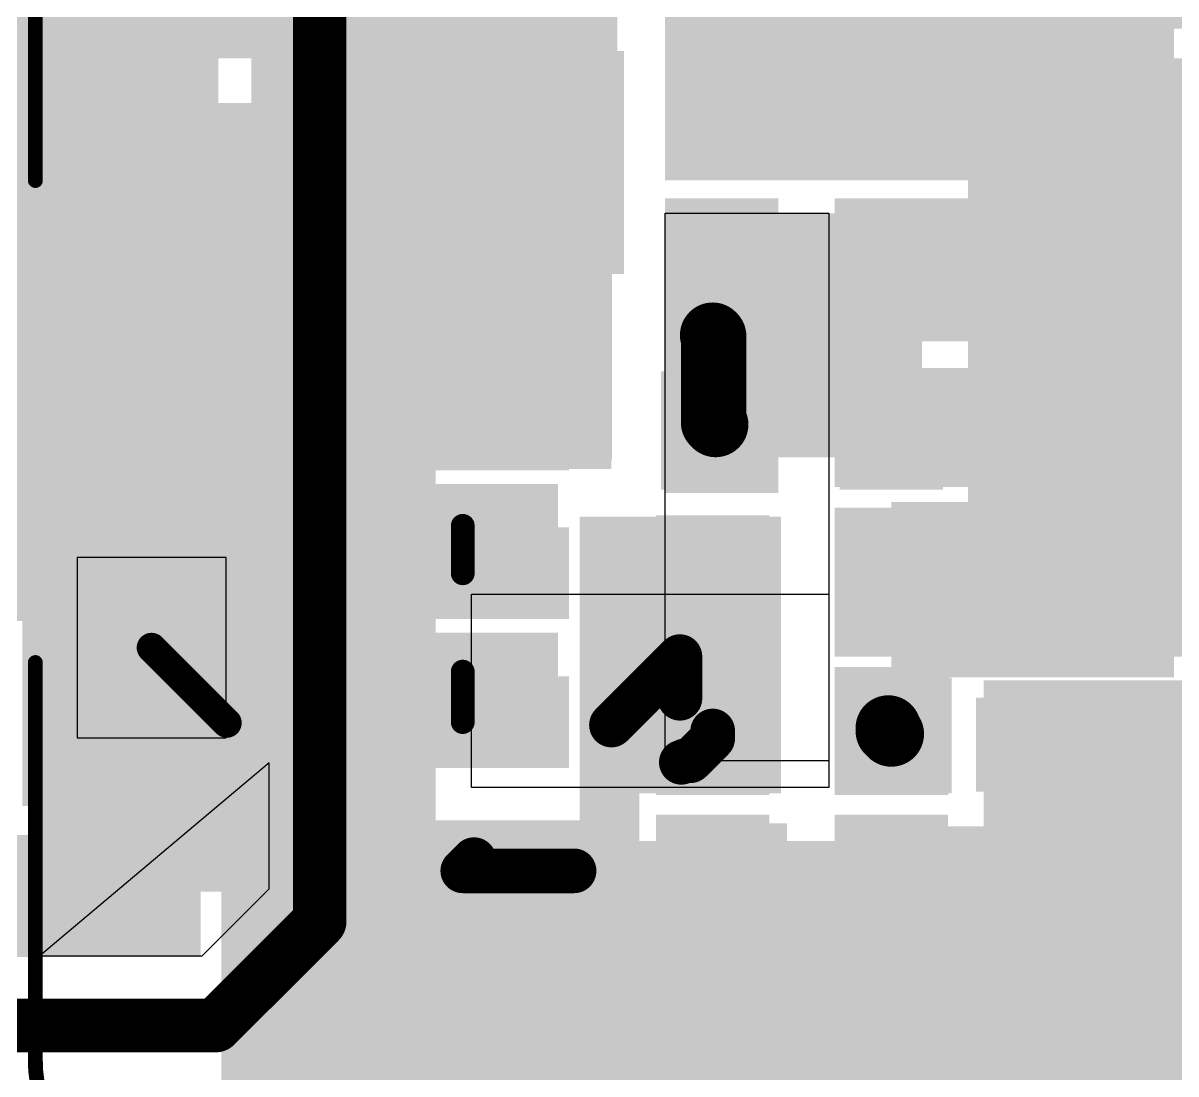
# Model space of a CAD drawing. Header units: millimetres. Extents: x -35.7 to 35.7, y -3.2 to 68.2.
# Drawn here: x 5.67 to 15.51, y 49.96 to 58.93 of the extents above; entities that cross this region are included whole.
import ezdxf

# ---------------------------------------------------------------- set-up
doc = ezdxf.new("R2010")
doc.units = ezdxf.units.MM
for name, color, linetype in [('BottomLayer', 5, 'Continuous'), ('BottomPaste', 16, 'Continuous'), ('BottomSolder', 6, 'Continuous'), ('Mechanical2', 216, 'Continuous'), ('TopLayer', 1, 'Continuous'), ('TopOverlay', 2, 'Continuous'), ('TopPaste', 8, 'Continuous'), ('TopSolder', 216, 'Continuous'), ('ViaHoleLayer', 16, 'Continuous')]:
    doc.layers.add(name, color=color, linetype=linetype)

# ---------------------------------------------------------------- blocks, each defined once
blk = doc.blocks.new('SMA_B_36')
at = {"layer": 'BottomLayer'}
for points in [[(-3.25, 0.85), (-0.75, 0.85), (-0.75, -0.85), (-3.25, -0.85)], [(0.75, 0.85), (3.25, 0.85), (3.25, -0.85), (0.75, -0.85)]]:
    blk.add_hatch(color=5, dxfattribs=at).paths.add_polyline_path(points)
at = {"layer": 'BottomPaste'}
for points in [[(-3.25, 0.85), (-0.75, 0.85), (-0.75, -0.85), (-3.25, -0.85)], [(0.75, 0.85), (3.25, 0.85), (3.25, -0.85), (0.75, -0.85)]]:
    blk.add_hatch(color=16, dxfattribs=at).paths.add_polyline_path(points)
at = {"layer": 'BottomSolder'}
for points in [[(-3.3516, 0.9516), (-0.6484, 0.9516), (-0.6484, -0.9516), (-3.3516, -0.9516)], [(0.6484, 0.9516), (3.3516, 0.9516), (3.3516, -0.9516), (0.6484, -0.9516)]]:
    blk.add_hatch(color=6, dxfattribs=at).paths.add_polyline_path(points)
blk = doc.blocks.new('8_HTSOP_J_B_39')
at = {"layer": 'BottomLayer'}
for points in [[(-3.46, 2.195), (-1.85, 2.195), (-1.85, 1.615), (-3.46, 1.615)], [(1.85, 2.195), (3.46, 2.195), (3.46, 1.615), (1.85, 1.615)], [(1, 1.25), (1, -1.25), (-1, -1.25), (-1, 1.25)], [(-3.46, 0.925), (-1.85, 0.925), (-1.85, 0.345), (-3.46, 0.345)], [(1.85, 0.925), (3.46, 0.925), (3.46, 0.345), (1.85, 0.345)], [(-3.46, -0.345), (-1.85, -0.345), (-1.85, -0.925), (-3.46, -0.925)], [(1.85, -0.345), (3.46, -0.345), (3.46, -0.925), (1.85, -0.925)], [(-3.46, -1.615), (-1.85, -1.615), (-1.85, -2.195), (-3.46, -2.195)], [(1.85, -1.615), (3.46, -1.615), (3.46, -2.195), (1.85, -2.195)]]:
    blk.add_hatch(color=5, dxfattribs=at).paths.add_polyline_path(points)
at = {"layer": 'BottomPaste'}
for points in [[(-3.46, 2.195), (-1.85, 2.195), (-1.85, 1.615), (-3.46, 1.615)], [(1.85, 2.195), (3.46, 2.195), (3.46, 1.615), (1.85, 1.615)], [(-3.46, 0.925), (-1.85, 0.925), (-1.85, 0.345), (-3.46, 0.345)], [(1.85, 0.925), (3.46, 0.925), (3.46, 0.345), (1.85, 0.345)], [(-3.46, -0.345), (-1.85, -0.345), (-1.85, -0.925), (-3.46, -0.925)], [(1.85, -0.345), (3.46, -0.345), (3.46, -0.925), (1.85, -0.925)], [(-3.46, -1.615), (-1.85, -1.615), (-1.85, -2.195), (-3.46, -2.195)], [(1.85, -1.615), (3.46, -1.615), (3.46, -2.195), (1.85, -2.195)]]:
    blk.add_hatch(color=16, dxfattribs=at).paths.add_polyline_path(points)
at = {"layer": 'BottomSolder'}
for points in [[(-3.5616, 2.2966), (-1.7484, 2.2966), (-1.7484, 1.5134), (-3.5616, 1.5134)], [(1.7484, 2.2966), (3.5616, 2.2966), (3.5616, 1.5134), (1.7484, 1.5134)], [(1.1016, 1.3516), (1.1016, -1.3516), (-1.1016, -1.3516), (-1.1016, 1.3516)], [(-3.5616, 1.0266), (-1.7484, 1.0266), (-1.7484, 0.2434), (-3.5616, 0.2434)], [(1.7484, 1.0266), (3.5616, 1.0266), (3.5616, 0.2434), (1.7484, 0.2434)], [(-3.5616, -0.2434), (-1.7484, -0.2434), (-1.7484, -1.0266), (-3.5616, -1.0266)], [(1.7484, -0.2434), (3.5616, -0.2434), (3.5616, -1.0266), (1.7484, -1.0266)], [(-3.5616, -1.5134), (-1.7484, -1.5134), (-1.7484, -2.2966), (-3.5616, -2.2966)], [(1.7484, -1.5134), (3.5616, -1.5134), (3.5616, -2.2966), (1.7484, -2.2966)]]:
    blk.add_hatch(color=6, dxfattribs=at).paths.add_polyline_path(points)
at = {"layer": 'BottomPaste'}
for p, q in [((0.635, 0.77), (-0.635, 0.77)), ((-0.635, 0.77), (-0.635, -0.77)), ((0.635, -0.77), (0.635, 0.77)), ((-0.635, -0.77), (0.635, -0.77))]:
    blk.add_line(p, q, dxfattribs=at)
blk = doc.blocks.new('RES0603_B_40')
at = {"layer": 'BottomLayer'}
for points in [[(-1.143, -0.4445), (-1.143, 0.4445), (-0.381, 0.4445), (-0.381, -0.4445)], [(0.381, -0.4445), (0.381, 0.4445), (1.143, 0.4445), (1.143, -0.4445)]]:
    blk.add_hatch(color=5, dxfattribs=at).paths.add_polyline_path(points)
at = {"layer": 'BottomPaste'}
for points in [[(-1.143, -0.4445), (-1.143, 0.4445), (-0.381, 0.4445), (-0.381, -0.4445)], [(0.381, -0.4445), (0.381, 0.4445), (1.143, 0.4445), (1.143, -0.4445)]]:
    blk.add_hatch(color=16, dxfattribs=at).paths.add_polyline_path(points)
at = {"layer": 'BottomSolder'}
for points in [[(-1.2446, -0.5461), (-1.2446, 0.5461), (-0.2794, 0.5461), (-0.2794, -0.5461)], [(0.2794, -0.5461), (0.2794, 0.5461), (1.2446, 0.5461), (1.2446, -0.5461)]]:
    blk.add_hatch(color=6, dxfattribs=at).paths.add_polyline_path(points)
blk = doc.blocks.new('RES0603_B_41')
at = {"layer": 'BottomLayer'}
for points in [[(-1.143, -0.4445), (-1.143, 0.4445), (-0.381, 0.4445), (-0.381, -0.4445)], [(0.381, -0.4445), (0.381, 0.4445), (1.143, 0.4445), (1.143, -0.4445)]]:
    blk.add_hatch(color=5, dxfattribs=at).paths.add_polyline_path(points)
at = {"layer": 'BottomPaste'}
for points in [[(-1.143, -0.4445), (-1.143, 0.4445), (-0.381, 0.4445), (-0.381, -0.4445)], [(0.381, -0.4445), (0.381, 0.4445), (1.143, 0.4445), (1.143, -0.4445)]]:
    blk.add_hatch(color=16, dxfattribs=at).paths.add_polyline_path(points)
at = {"layer": 'BottomSolder'}
for points in [[(-1.2446, -0.5461), (-1.2446, 0.5461), (-0.2794, 0.5461), (-0.2794, -0.5461)], [(0.2794, -0.5461), (0.2794, 0.5461), (1.2446, 0.5461), (1.2446, -0.5461)]]:
    blk.add_hatch(color=6, dxfattribs=at).paths.add_polyline_path(points)
blk = doc.blocks.new('RES0603_B_42')
at = {"layer": 'BottomLayer'}
for points in [[(-1.143, -0.4445), (-1.143, 0.4445), (-0.381, 0.4445), (-0.381, -0.4445)], [(0.381, -0.4445), (0.381, 0.4445), (1.143, 0.4445), (1.143, -0.4445)]]:
    blk.add_hatch(color=5, dxfattribs=at).paths.add_polyline_path(points)
at = {"layer": 'BottomPaste'}
for points in [[(-1.143, -0.4445), (-1.143, 0.4445), (-0.381, 0.4445), (-0.381, -0.4445)], [(0.381, -0.4445), (0.381, 0.4445), (1.143, 0.4445), (1.143, -0.4445)]]:
    blk.add_hatch(color=16, dxfattribs=at).paths.add_polyline_path(points)
at = {"layer": 'BottomSolder'}
for points in [[(-1.2446, -0.5461), (-1.2446, 0.5461), (-0.2794, 0.5461), (-0.2794, -0.5461)], [(0.2794, -0.5461), (0.2794, 0.5461), (1.2446, 0.5461), (1.2446, -0.5461)]]:
    blk.add_hatch(color=6, dxfattribs=at).paths.add_polyline_path(points)
blk = doc.blocks.new('CAP_0603_B_68')
at = {"layer": 'BottomLayer'}
for points in [[(-1.143, -0.4445), (-1.143, 0.4445), (-0.381, 0.4445), (-0.381, -0.4445)], [(0.381, -0.4445), (0.381, 0.4445), (1.143, 0.4445), (1.143, -0.4445)]]:
    blk.add_hatch(color=5, dxfattribs=at).paths.add_polyline_path(points)
at = {"layer": 'BottomPaste'}
for points in [[(-1.143, -0.4445), (-1.143, 0.4445), (-0.381, 0.4445), (-0.381, -0.4445)], [(0.381, -0.4445), (0.381, 0.4445), (1.143, 0.4445), (1.143, -0.4445)]]:
    blk.add_hatch(color=16, dxfattribs=at).paths.add_polyline_path(points)
at = {"layer": 'BottomSolder'}
for points in [[(-1.203, -0.5045), (-1.203, 0.5045), (-0.321, 0.5045), (-0.321, -0.5045)], [(0.321, -0.5045), (0.321, 0.5045), (1.203, 0.5045), (1.203, -0.5045)]]:
    blk.add_hatch(color=6, dxfattribs=at).paths.add_polyline_path(points)
blk = doc.blocks.new('CAP_0603_B_70')
at = {"layer": 'BottomLayer'}
for points in [[(-1.143, -0.4445), (-1.143, 0.4445), (-0.381, 0.4445), (-0.381, -0.4445)], [(0.381, -0.4445), (0.381, 0.4445), (1.143, 0.4445), (1.143, -0.4445)]]:
    blk.add_hatch(color=5, dxfattribs=at).paths.add_polyline_path(points)
at = {"layer": 'BottomPaste'}
for points in [[(-1.143, -0.4445), (-1.143, 0.4445), (-0.381, 0.4445), (-0.381, -0.4445)], [(0.381, -0.4445), (0.381, 0.4445), (1.143, 0.4445), (1.143, -0.4445)]]:
    blk.add_hatch(color=16, dxfattribs=at).paths.add_polyline_path(points)
at = {"layer": 'BottomSolder'}
for points in [[(-1.203, -0.5045), (-1.203, 0.5045), (-0.321, 0.5045), (-0.321, -0.5045)], [(0.321, -0.5045), (0.321, 0.5045), (1.203, 0.5045), (1.203, -0.5045)]]:
    blk.add_hatch(color=6, dxfattribs=at).paths.add_polyline_path(points)
blk = doc.blocks.new('CAP1206_B_119')
at = {"layer": 'BottomLayer'}
for points in [[(-2.032, 0.889), (-0.508, 0.889), (-0.508, -0.889), (-2.032, -0.889)], [(0.508, 0.889), (2.032, 0.889), (2.032, -0.889), (0.508, -0.889)]]:
    blk.add_hatch(color=5, dxfattribs=at).paths.add_polyline_path(points)
at = {"layer": 'BottomPaste'}
for points in [[(-2.032, 0.889), (-0.508, 0.889), (-0.508, -0.889), (-2.032, -0.889)], [(0.508, 0.889), (2.032, 0.889), (2.032, -0.889), (0.508, -0.889)]]:
    blk.add_hatch(color=16, dxfattribs=at).paths.add_polyline_path(points)
at = {"layer": 'BottomSolder'}
for points in [[(-2.1336, 0.9906), (-0.4064, 0.9906), (-0.4064, -0.9906), (-2.1336, -0.9906)], [(0.4064, 0.9906), (2.1336, 0.9906), (2.1336, -0.9906), (0.4064, -0.9906)]]:
    blk.add_hatch(color=6, dxfattribs=at).paths.add_polyline_path(points)
blk = doc.blocks.new('SLF12575T_221M1R3_PF_135')
at = {"layer": 'TopLayer'}
blk.add_hatch(color=1, dxfattribs=at).paths.add_polyline_path([(4.25, 1.6), (6.85, 1.6), (6.85, -1.6), (4.25, -1.6)])
at = {"layer": 'TopPaste'}
blk.add_hatch(color=8, dxfattribs=at).paths.add_polyline_path([(4.25, 1.6), (6.85, 1.6), (6.85, -1.6), (4.25, -1.6)])
at = {"layer": 'TopSolder'}
blk.add_hatch(color=216, dxfattribs=at).paths.add_polyline_path([(4.1484, 1.7016), (6.9516, 1.7016), (6.9516, -1.7016), (4.1484, -1.7016)])
at = {"layer": 'TopOverlay', "const_width": 0.127}
blk.add_lwpolyline([(5.5118, 6.3246, -0.414214), (6.35, 5.461)], format="xyb", dxfattribs=at)
for points in [[(6.35, 5.461), (6.35, 2.0574)], [(6.35, -2.0574), (6.35, -5.461)]]:
    blk.add_lwpolyline(points, dxfattribs=at)
at = {"layer": 'TopOverlay', "const_width": 0.0635}
for points in [[(6.3182, 5.461, 1), (6.3817, 5.461, 1)], [(6.3182, 5.461, 1), (6.3817, 5.461, 1)], [(6.3182, 2.0574, 1), (6.3817, 2.0574, 1)], [(6.3182, -2.0574, 1), (6.3817, -2.0574, 1)]]:
    blk.add_lwpolyline(points, format="xyb", close=True, dxfattribs=at)
blk = doc.blocks.new('RES0603_B_157')
at = {"layer": 'BottomLayer'}
for points in [[(-1.143, -0.4445), (-1.143, 0.4445), (-0.381, 0.4445), (-0.381, -0.4445)], [(0.381, -0.4445), (0.381, 0.4445), (1.143, 0.4445), (1.143, -0.4445)]]:
    blk.add_hatch(color=5, dxfattribs=at).paths.add_polyline_path(points)
at = {"layer": 'BottomPaste'}
for points in [[(-1.143, -0.4445), (-1.143, 0.4445), (-0.381, 0.4445), (-0.381, -0.4445)], [(0.381, -0.4445), (0.381, 0.4445), (1.143, 0.4445), (1.143, -0.4445)]]:
    blk.add_hatch(color=16, dxfattribs=at).paths.add_polyline_path(points)
at = {"layer": 'BottomSolder'}
for points in [[(-1.2446, -0.5461), (-1.2446, 0.5461), (-0.2794, 0.5461), (-0.2794, -0.5461)], [(0.2794, -0.5461), (0.2794, 0.5461), (1.2446, 0.5461), (1.2446, -0.5461)]]:
    blk.add_hatch(color=6, dxfattribs=at).paths.add_polyline_path(points)
blk = doc.blocks.new('SOIC_8_B_164')
at = {"layer": 'BottomLayer'}
for points in [[(-3.475, 1.605), (-3.475, 2.205), (-1.925, 2.205), (-1.925, 1.605)], [(1.925, 1.605), (1.925, 2.205), (3.475, 2.205), (3.475, 1.605)], [(-3.475, 0.335), (-3.475, 0.935), (-1.925, 0.935), (-1.925, 0.335)], [(1.925, 0.335), (1.925, 0.935), (3.475, 0.935), (3.475, 0.335)], [(-3.475, -0.935), (-3.475, -0.335), (-1.925, -0.335), (-1.925, -0.935)], [(1.925, -0.935), (1.925, -0.335), (3.475, -0.335), (3.475, -0.935)], [(-3.475, -2.205), (-3.475, -1.605), (-1.925, -1.605), (-1.925, -2.205)], [(1.925, -2.205), (1.925, -1.605), (3.475, -1.605), (3.475, -2.205)]]:
    blk.add_hatch(color=5, dxfattribs=at).paths.add_polyline_path(points)
at = {"layer": 'BottomPaste'}
for points in [[(-3.475, 1.605), (-3.475, 2.205), (-1.925, 2.205), (-1.925, 1.605)], [(1.925, 1.605), (1.925, 2.205), (3.475, 2.205), (3.475, 1.605)], [(-3.475, 0.335), (-3.475, 0.935), (-1.925, 0.935), (-1.925, 0.335)], [(1.925, 0.335), (1.925, 0.935), (3.475, 0.935), (3.475, 0.335)], [(-3.475, -0.935), (-3.475, -0.335), (-1.925, -0.335), (-1.925, -0.935)], [(1.925, -0.935), (1.925, -0.335), (3.475, -0.335), (3.475, -0.935)], [(-3.475, -2.205), (-3.475, -1.605), (-1.925, -1.605), (-1.925, -2.205)], [(1.925, -2.205), (1.925, -1.605), (3.475, -1.605), (3.475, -2.205)]]:
    blk.add_hatch(color=16, dxfattribs=at).paths.add_polyline_path(points)
at = {"layer": 'BottomSolder'}
for points in [[(-3.5766, 1.5034), (-3.5766, 2.3066), (-1.8234, 2.3066), (-1.8234, 1.5034)], [(1.8234, 1.5034), (1.8234, 2.3066), (3.5766, 2.3066), (3.5766, 1.5034)], [(-3.5766, 0.2334), (-3.5766, 1.0366), (-1.8234, 1.0366), (-1.8234, 0.2334)], [(1.8234, 0.2334), (1.8234, 1.0366), (3.5766, 1.0366), (3.5766, 0.2334)], [(-3.5766, -1.0366), (-3.5766, -0.2334), (-1.8234, -0.2334), (-1.8234, -1.0366)], [(1.8234, -1.0366), (1.8234, -0.2334), (3.5766, -0.2334), (3.5766, -1.0366)], [(-3.5766, -2.3066), (-3.5766, -1.5034), (-1.8234, -1.5034), (-1.8234, -2.3066)], [(1.8234, -2.3066), (1.8234, -1.5034), (3.5766, -1.5034), (3.5766, -2.3066)]]:
    blk.add_hatch(color=6, dxfattribs=at).paths.add_polyline_path(points)

msp = doc.modelspace()

# ---------------------------------------------------------------- hatches: boundary and pattern name
at = {"layer": 'BottomLayer'}
for points in [[(7.62, 55.1942), (10.6976, 55.1942), (10.6976, 64.5922), (7.62, 64.5922)], [(11.1506, 57.6834), (13.6906, 57.6834), (13.6906, 59.0804), (11.1506, 59.0804)], [(-0.3937, 56.8452), (7.3279, 56.8452), (7.3279, 58.6994), (-0.3937, 58.6994)], [(5.7658, 54.6608), (7.3406, 54.6608), (7.3406, 58.6486), (5.7658, 58.6486)], [(13.9446, 56.2864), (17.9578, 56.2864), (17.9578, 58.6232), (13.9446, 58.6232)], [(15.24, 54.991), (16.2052, 54.991), (16.2052, 58.6232), (15.24, 58.6232)], [(11.1506, 54.9148), (12.1158, 54.9148), (12.1158, 57.4294), (11.1506, 57.4294)], [(15.367, 57.4294), (12.5984, 57.4294), (12.5984, 56.2102), (15.367, 56.2102)], [(15.24, 53.5178), (17.9324, 53.5178), (17.9324, 56.3372), (15.24, 56.3372)], [(12.5984, 54.9656), (14.986, 54.9656), (14.986, 55.9816), (12.5984, 55.9816)], [(8.6106, 53.9242), (10.2362, 53.9242), (10.2362, 54.991), (8.6106, 54.991)], [(10.4232, 54.7116), (10.4232, 50.7076), (10.9312, 50.7076), (10.9312, 54.7116)], [(10.4648, 52.3494), (12.1412, 52.3494), (12.1412, 54.7116), (10.4648, 54.7116)], [(12.5984, 53.5178), (14.986, 53.5178), (14.986, 54.7878), (12.5984, 54.7878)], [(8.6106, 52.6542), (10.2362, 52.6542), (10.2362, 53.721), (8.6106, 53.721)], [(5.7698, 51.5112), (7.751, 51.5112), (7.751, 53.4162), (5.7698, 53.4162)], [(13.5963, 53.3392), (12.5984, 53.3392), (12.5984, 52.3494), (13.5963, 52.3494)], [(13.8684, 52.308), (20.9042, 52.308), (20.9042, 53.3146), (13.8684, 53.3146)], [(13.8684, 51.4952), (15.7226, 51.4952), (15.7226, 53.2478), (13.8684, 53.2478)], [(8.6106, 50.6984), (10.8966, 50.6984), (10.8966, 52.1208), (8.6106, 52.1208)], [(12.192, 48.6504), (12.192, 52.0954), (11.1252, 52.0954), (11.1252, 48.6504)], [(12.6238, 51.1302), (15.7226, 51.1302), (15.7226, 52.07), (12.6238, 52.07)], [(3.3098, 51.9938), (3.3098, 50.9524), (7.1882, 50.9524), (7.1882, 51.9938)], [(15.6972, 50.7674), (11.1252, 50.7674), (11.1252, 49.6316), (15.6972, 49.6316)]]:
    msp.add_hatch(color=5, dxfattribs=at).paths.add_polyline_path(points)
h = msp.add_hatch(color=5, dxfattribs=at)
edge = h.paths.add_edge_path()
edge.add_arc((11.5284, 58.6232), 0.3, 0, 360)
h = msp.add_hatch(color=5, dxfattribs=at)
edge = h.paths.add_edge_path()
edge.add_arc((12.1917, 58.6232), 0.3, 0, 360)
h = msp.add_hatch(color=5, dxfattribs=at)
edge = h.paths.add_edge_path()
edge.add_arc((11.5284, 57.9882), 0.3, 0, 360)
h = msp.add_hatch(color=5, dxfattribs=at)
edge = h.paths.add_edge_path()
edge.add_arc((12.1917, 57.9882), 0.3, 0, 360)
h = msp.add_hatch(color=5, dxfattribs=at)
edge = h.paths.add_edge_path()
edge.add_arc((11.5649, 56.9588), 0.3, 0, 360)
h = msp.add_hatch(color=5, dxfattribs=at)
edge = h.paths.add_edge_path()
edge.add_arc((11.557, 56.2864), 0.3, 0, 360)
h = msp.add_hatch(color=5, dxfattribs=at)
edge = h.paths.add_edge_path()
edge.add_arc((9.8058, 54.634), 0.3, 0, 360)
h = msp.add_hatch(color=5, dxfattribs=at)
edge = h.paths.add_edge_path()
edge.add_arc((13.9192, 54.4576), 0.3, 0, 360)
h = msp.add_hatch(color=5, dxfattribs=at)
edge = h.paths.add_edge_path()
edge.add_arc((14.5796, 54.4576), 0.3, 0, 360)
h = msp.add_hatch(color=5, dxfattribs=at)
edge = h.paths.add_edge_path()
edge.add_arc((13.9192, 53.8226), 0.3, 0, 360)
h = msp.add_hatch(color=5, dxfattribs=at)
edge = h.paths.add_edge_path()
edge.add_arc((14.5796, 53.8226), 0.3, 0, 360)
h = msp.add_hatch(color=5, dxfattribs=at)
edge = h.paths.add_edge_path()
edge.add_arc((6.1672, 53.336), 0.3, 0, 360)
h = msp.add_hatch(color=5, dxfattribs=at)
edge = h.paths.add_edge_path()
edge.add_arc((6.8276, 53.336), 0.3, 0, 360)
h = msp.add_hatch(color=5, dxfattribs=at)
edge = h.paths.add_edge_path()
edge.add_arc((9.8058, 53.364), 0.3, 0, 360)
h = msp.add_hatch(color=5, dxfattribs=at)
edge = h.paths.add_edge_path()
edge.add_arc((13.081, 52.8574), 0.3, 0, 360)
h = msp.add_hatch(color=5, dxfattribs=at)
edge = h.paths.add_edge_path()
edge.add_arc((6.1672, 52.6522), 0.3, 0, 360)
h = msp.add_hatch(color=5, dxfattribs=at)
edge = h.paths.add_edge_path()
edge.add_arc((6.8276, 52.6522), 0.3, 0, 360)
h = msp.add_hatch(color=5, dxfattribs=at)
edge = h.paths.add_edge_path()
edge.add_arc((6.1672, 51.9684), 0.3, 0, 360)
h = msp.add_hatch(color=5, dxfattribs=at)
edge = h.paths.add_edge_path()
edge.add_arc((6.8276, 51.9684), 0.3, 0, 360)
at = {"layer": 'BottomSolder'}
h = msp.add_hatch(color=6, dxfattribs=at)
edge = h.paths.add_edge_path()
edge.add_arc((11.5284, 58.6232), 0.15, 0, 360)
h = msp.add_hatch(color=6, dxfattribs=at)
edge = h.paths.add_edge_path()
edge.add_arc((12.1917, 58.6232), 0.15, 0, 360)
h = msp.add_hatch(color=6, dxfattribs=at)
edge = h.paths.add_edge_path()
edge.add_arc((11.5284, 57.9882), 0.15, 0, 360)
h = msp.add_hatch(color=6, dxfattribs=at)
edge = h.paths.add_edge_path()
edge.add_arc((12.1917, 57.9882), 0.15, 0, 360)
h = msp.add_hatch(color=6, dxfattribs=at)
edge = h.paths.add_edge_path()
edge.add_arc((11.5649, 56.9588), 0.15, 0, 360)
h = msp.add_hatch(color=6, dxfattribs=at)
edge = h.paths.add_edge_path()
edge.add_arc((11.557, 56.2864), 0.15, 0, 360)
h = msp.add_hatch(color=6, dxfattribs=at)
edge = h.paths.add_edge_path()
edge.add_arc((9.8058, 54.634), 0.15, 0, 360)
h = msp.add_hatch(color=6, dxfattribs=at)
edge = h.paths.add_edge_path()
edge.add_arc((13.9192, 54.4576), 0.15, 0, 360)
h = msp.add_hatch(color=6, dxfattribs=at)
edge = h.paths.add_edge_path()
edge.add_arc((14.5796, 54.4576), 0.15, 0, 360)
h = msp.add_hatch(color=6, dxfattribs=at)
edge = h.paths.add_edge_path()
edge.add_arc((13.9192, 53.8226), 0.15, 0, 360)
h = msp.add_hatch(color=6, dxfattribs=at)
edge = h.paths.add_edge_path()
edge.add_arc((14.5796, 53.8226), 0.15, 0, 360)
h = msp.add_hatch(color=6, dxfattribs=at)
edge = h.paths.add_edge_path()
edge.add_arc((9.8058, 53.364), 0.15, 0, 360)
h = msp.add_hatch(color=6, dxfattribs=at)
edge = h.paths.add_edge_path()
edge.add_arc((6.1672, 53.336), 0.15, 0, 360)
h = msp.add_hatch(color=6, dxfattribs=at)
edge = h.paths.add_edge_path()
edge.add_arc((6.8276, 53.336), 0.15, 0, 360)
h = msp.add_hatch(color=6, dxfattribs=at)
edge = h.paths.add_edge_path()
edge.add_arc((13.081, 52.8574), 0.15, 0, 360)
h = msp.add_hatch(color=6, dxfattribs=at)
edge = h.paths.add_edge_path()
edge.add_arc((6.1672, 52.6522), 0.15, 0, 360)
h = msp.add_hatch(color=6, dxfattribs=at)
edge = h.paths.add_edge_path()
edge.add_arc((6.8276, 52.6522), 0.15, 0, 360)
h = msp.add_hatch(color=6, dxfattribs=at)
edge = h.paths.add_edge_path()
edge.add_arc((6.1672, 51.9684), 0.15, 0, 360)
h = msp.add_hatch(color=6, dxfattribs=at)
edge = h.paths.add_edge_path()
edge.add_arc((6.8276, 51.9684), 0.15, 0, 360)
at = {"layer": 'TopLayer'}
for points in [[(5.2832, 58.6232), (8.7884, 58.6232), (8.7884, 64.5414), (5.2832, 64.5414)], [(10.7442, 58.6232), (10.7442, 63.0428), (6.1468, 63.0428), (6.1468, 58.6232)], [(11.1506, 63.0428), (11.1506, 58.8772), (15.1892, 58.8772), (15.1892, 63.0428)], [(13.7348, 53.34), (15.1892, 53.34), (15.1892, 61.3664), (13.7348, 61.3664)], [(14.9606, 58.8772), (18.0086, 58.8772), (18.0086, 61.0362), (14.9606, 61.0362)], [(11.1506, 57.5818), (15.1892, 57.5818), (15.1892, 60.2488), (11.1506, 60.2488)], [(15.494, 53.34), (15.494, 58.928), (13.8938, 58.928), (13.8938, 53.34)], [(5.2784, 53.9244), (8.8392, 53.9244), (8.8392, 58.2422), (5.2784, 58.2422)], [(8.636, 55.118), (10.6934, 55.118), (10.6934, 58.2422), (8.636, 58.2422)], [(11.5062, 55.2196), (13.3439, 55.2196), (13.3439, 57.3024), (11.5062, 57.3024)], [(8.8386, 42.2656), (8.8386, 56.478), (7.4422, 56.478), (7.4422, 42.2656)], [(7.366, 50.3936), (9.1948, 50.3936), (9.1948, 55.245), (7.366, 55.245)], [(13.081, 53.34), (15.113, 53.34), (15.113, 54.8386), (13.081, 54.8386)], [(7.366, 51.943), (7.366, 48.3108), (15.748, 48.3108), (15.748, 51.943)]]:
    msp.add_hatch(color=1, dxfattribs=at).paths.add_polyline_path(points)
h = msp.add_hatch(color=1, dxfattribs=at)
edge = h.paths.add_edge_path()
edge.add_arc((11.5284, 58.6232), 0.3, 0, 360)
h = msp.add_hatch(color=1, dxfattribs=at)
edge = h.paths.add_edge_path()
edge.add_arc((12.1917, 58.6232), 0.3, 0, 360)
h = msp.add_hatch(color=1, dxfattribs=at)
edge = h.paths.add_edge_path()
edge.add_arc((11.5284, 57.9882), 0.3, 0, 360)
h = msp.add_hatch(color=1, dxfattribs=at)
edge = h.paths.add_edge_path()
edge.add_arc((12.1917, 57.9882), 0.3, 0, 360)
h = msp.add_hatch(color=1, dxfattribs=at)
edge = h.paths.add_edge_path()
edge.add_arc((11.5649, 56.9588), 0.3, 0, 360)
h = msp.add_hatch(color=1, dxfattribs=at)
edge = h.paths.add_edge_path()
edge.add_arc((11.557, 56.2864), 0.3, 0, 360)
h = msp.add_hatch(color=1, dxfattribs=at)
edge = h.paths.add_edge_path()
edge.add_arc((9.8058, 54.634), 0.3, 0, 360)
h = msp.add_hatch(color=1, dxfattribs=at)
edge = h.paths.add_edge_path()
edge.add_arc((13.9192, 54.4576), 0.3, 0, 360)
h = msp.add_hatch(color=1, dxfattribs=at)
edge = h.paths.add_edge_path()
edge.add_arc((14.5796, 54.4576), 0.3, 0, 360)
h = msp.add_hatch(color=1, dxfattribs=at)
edge = h.paths.add_edge_path()
edge.add_arc((13.9192, 53.8226), 0.3, 0, 360)
h = msp.add_hatch(color=1, dxfattribs=at)
edge = h.paths.add_edge_path()
edge.add_arc((14.5796, 53.8226), 0.3, 0, 360)
h = msp.add_hatch(color=1, dxfattribs=at)
edge = h.paths.add_edge_path()
edge.add_arc((6.1672, 53.336), 0.3, 0, 360)
h = msp.add_hatch(color=1, dxfattribs=at)
edge = h.paths.add_edge_path()
edge.add_arc((6.8276, 53.336), 0.3, 0, 360)
h = msp.add_hatch(color=1, dxfattribs=at)
edge = h.paths.add_edge_path()
edge.add_arc((9.8058, 53.364), 0.3, 0, 360)
h = msp.add_hatch(color=1, dxfattribs=at)
edge = h.paths.add_edge_path()
edge.add_arc((13.081, 52.8574), 0.3, 0, 360)
h = msp.add_hatch(color=1, dxfattribs=at)
edge = h.paths.add_edge_path()
edge.add_arc((6.1672, 52.6522), 0.3, 0, 360)
h = msp.add_hatch(color=1, dxfattribs=at)
edge = h.paths.add_edge_path()
edge.add_arc((6.8276, 52.6522), 0.3, 0, 360)
h = msp.add_hatch(color=1, dxfattribs=at)
edge = h.paths.add_edge_path()
edge.add_arc((6.1672, 51.9684), 0.3, 0, 360)
h = msp.add_hatch(color=1, dxfattribs=at)
edge = h.paths.add_edge_path()
edge.add_arc((6.8276, 51.9684), 0.3, 0, 360)
at = {"layer": 'TopSolder'}
h = msp.add_hatch(color=216, dxfattribs=at)
edge = h.paths.add_edge_path()
edge.add_arc((11.5284, 58.6232), 0.15, 0, 360)
h = msp.add_hatch(color=216, dxfattribs=at)
edge = h.paths.add_edge_path()
edge.add_arc((12.1917, 58.6232), 0.15, 0, 360)
h = msp.add_hatch(color=216, dxfattribs=at)
edge = h.paths.add_edge_path()
edge.add_arc((11.5284, 57.9882), 0.15, 0, 360)
h = msp.add_hatch(color=216, dxfattribs=at)
edge = h.paths.add_edge_path()
edge.add_arc((12.1917, 57.9882), 0.15, 0, 360)
h = msp.add_hatch(color=216, dxfattribs=at)
edge = h.paths.add_edge_path()
edge.add_arc((11.5649, 56.9588), 0.15, 0, 360)
h = msp.add_hatch(color=216, dxfattribs=at)
edge = h.paths.add_edge_path()
edge.add_arc((11.557, 56.2864), 0.15, 0, 360)
h = msp.add_hatch(color=216, dxfattribs=at)
edge = h.paths.add_edge_path()
edge.add_arc((9.8058, 54.634), 0.15, 0, 360)
h = msp.add_hatch(color=216, dxfattribs=at)
edge = h.paths.add_edge_path()
edge.add_arc((13.9192, 54.4576), 0.15, 0, 360)
h = msp.add_hatch(color=216, dxfattribs=at)
edge = h.paths.add_edge_path()
edge.add_arc((14.5796, 54.4576), 0.15, 0, 360)
h = msp.add_hatch(color=216, dxfattribs=at)
edge = h.paths.add_edge_path()
edge.add_arc((13.9192, 53.8226), 0.15, 0, 360)
h = msp.add_hatch(color=216, dxfattribs=at)
edge = h.paths.add_edge_path()
edge.add_arc((14.5796, 53.8226), 0.15, 0, 360)
h = msp.add_hatch(color=216, dxfattribs=at)
edge = h.paths.add_edge_path()
edge.add_arc((9.8058, 53.364), 0.15, 0, 360)
h = msp.add_hatch(color=216, dxfattribs=at)
edge = h.paths.add_edge_path()
edge.add_arc((6.1672, 53.336), 0.15, 0, 360)
h = msp.add_hatch(color=216, dxfattribs=at)
edge = h.paths.add_edge_path()
edge.add_arc((6.8276, 53.336), 0.15, 0, 360)
h = msp.add_hatch(color=216, dxfattribs=at)
edge = h.paths.add_edge_path()
edge.add_arc((13.081, 52.8574), 0.15, 0, 360)
h = msp.add_hatch(color=216, dxfattribs=at)
edge = h.paths.add_edge_path()
edge.add_arc((6.1672, 52.6522), 0.15, 0, 360)
h = msp.add_hatch(color=216, dxfattribs=at)
edge = h.paths.add_edge_path()
edge.add_arc((6.8276, 52.6522), 0.15, 0, 360)
h = msp.add_hatch(color=216, dxfattribs=at)
edge = h.paths.add_edge_path()
edge.add_arc((6.1672, 51.9684), 0.15, 0, 360)
h = msp.add_hatch(color=216, dxfattribs=at)
edge = h.paths.add_edge_path()
edge.add_arc((6.8276, 51.9684), 0.15, 0, 360)
at = {"layer": 'ViaHoleLayer'}
h = msp.add_hatch(color=16, dxfattribs=at)
edge = h.paths.add_edge_path()
edge.add_arc((11.5284, 58.6232), 0.15, 0, 360)
h = msp.add_hatch(color=16, dxfattribs=at)
edge = h.paths.add_edge_path()
edge.add_arc((12.1917, 58.6232), 0.15, 0, 360)
h = msp.add_hatch(color=16, dxfattribs=at)
edge = h.paths.add_edge_path()
edge.add_arc((11.5284, 57.9882), 0.15, 0, 360)
h = msp.add_hatch(color=16, dxfattribs=at)
edge = h.paths.add_edge_path()
edge.add_arc((12.1917, 57.9882), 0.15, 0, 360)
h = msp.add_hatch(color=16, dxfattribs=at)
edge = h.paths.add_edge_path()
edge.add_arc((11.5649, 56.9588), 0.15, 0, 360)
h = msp.add_hatch(color=16, dxfattribs=at)
edge = h.paths.add_edge_path()
edge.add_arc((11.557, 56.2864), 0.15, 0, 360)
h = msp.add_hatch(color=16, dxfattribs=at)
edge = h.paths.add_edge_path()
edge.add_arc((9.8058, 54.634), 0.15, 0, 360)
h = msp.add_hatch(color=16, dxfattribs=at)
edge = h.paths.add_edge_path()
edge.add_arc((13.9192, 54.4576), 0.15, 0, 360)
h = msp.add_hatch(color=16, dxfattribs=at)
edge = h.paths.add_edge_path()
edge.add_arc((14.5796, 54.4576), 0.15, 0, 360)
h = msp.add_hatch(color=16, dxfattribs=at)
edge = h.paths.add_edge_path()
edge.add_arc((13.9192, 53.8226), 0.15, 0, 360)
h = msp.add_hatch(color=16, dxfattribs=at)
edge = h.paths.add_edge_path()
edge.add_arc((14.5796, 53.8226), 0.15, 0, 360)
h = msp.add_hatch(color=16, dxfattribs=at)
edge = h.paths.add_edge_path()
edge.add_arc((9.8058, 53.364), 0.15, 0, 360)
h = msp.add_hatch(color=16, dxfattribs=at)
edge = h.paths.add_edge_path()
edge.add_arc((6.1672, 53.336), 0.15, 0, 360)
h = msp.add_hatch(color=16, dxfattribs=at)
edge = h.paths.add_edge_path()
edge.add_arc((6.8276, 53.336), 0.15, 0, 360)
h = msp.add_hatch(color=16, dxfattribs=at)
edge = h.paths.add_edge_path()
edge.add_arc((13.081, 52.8574), 0.15, 0, 360)
h = msp.add_hatch(color=16, dxfattribs=at)
edge = h.paths.add_edge_path()
edge.add_arc((6.1672, 52.6522), 0.15, 0, 360)
h = msp.add_hatch(color=16, dxfattribs=at)
edge = h.paths.add_edge_path()
edge.add_arc((6.8276, 52.6522), 0.15, 0, 360)
h = msp.add_hatch(color=16, dxfattribs=at)
edge = h.paths.add_edge_path()
edge.add_arc((6.1672, 51.9684), 0.15, 0, 360)
h = msp.add_hatch(color=16, dxfattribs=at)
edge = h.paths.add_edge_path()
edge.add_arc((6.8276, 51.9684), 0.15, 0, 360)

# ---------------------------------------------------------------- linework, layer by layer
at = {"layer": 'BottomLayer'}
for p, q in [((7.7724, 52.6101), (5.8166, 50.9639)), ((7.7724, 51.5342), (7.7724, 52.6101)), ((7.2021, 50.9639), (7.7724, 51.5342)), ((5.8166, 50.9639), (7.2021, 50.9639))]:
    msp.add_line(p, q, dxfattribs=at)
for points, const_width in [([(8.2042, 51.2572), (8.2042, 58.9894)], 0.4572), ([(8.2042, 58.9894), (8.3005, 59.0857)], 0.3048), ([(11.557, 56.261), (11.5649, 56.2531)], 0.5588), ([(11.5649, 55.5165), (11.5649, 56.2531)], 0.5588), ([(11.5649, 55.5165), (11.5824, 55.499)], 0.5588), ([(9.4248, 54.229), (9.4248, 54.634)], 0.2032), ([(6.7698, 53.594), (7.4118, 52.952)], 0.254), ([(10.6934, 52.9336), (11.2776, 53.5178)], 0.381), ([(11.2776, 53.1622), (11.2776, 53.5178)], 0.381), ([(9.4248, 52.959), (9.4248, 53.3894)], 0.2032), ([(13.0556, 52.8828), (13.0556, 52.9082)], 0.5588), ([(13.0556, 52.8828), (13.081, 52.8574)], 0.5588), ([(11.557, 52.8193), (11.557, 52.8828)], 0.381), ([(11.3665, 52.6288), (11.557, 52.8193)], 0.381), ([(11.2897, 52.6155), (11.3219, 52.6288)], 0.381), ([(11.3219, 52.6288), (11.3665, 52.6288)], 0.381), ([(9.4248, 51.689), (9.5206, 51.7848)], 0.381), ([(9.4248, 51.689), (10.3744, 51.689)], 0.381), ([(7.3152, 50.3682), (8.2042, 51.2572)], 0.4572), ([(3.175, 50.3682), (7.3152, 50.3682)], 0.4572)]:
    msp.add_lwpolyline(points, dxfattribs=dict(at, const_width=const_width))
for points, const_width in [([(8.0899, 58.9894, 1), (8.3185, 58.9894, 1)], 0.2286), ([(8.128, 58.9894, 1), (8.2804, 58.9894, 1)], 0.1524), ([(11.4173, 56.261, 1), (11.6967, 56.261, 1)], 0.2794), ([(11.4252, 56.2531, 1), (11.7046, 56.2531, 1)], 0.2794), ([(11.4252, 56.2531, 1), (11.7046, 56.2531, 1)], 0.2794), ([(11.4252, 55.5165, 1), (11.7046, 55.5165, 1)], 0.2794), ([(11.4252, 55.5165, 1), (11.7046, 55.5165, 1)], 0.2794), ([(11.4427, 55.499, 1), (11.7221, 55.499, 1)], 0.2794), ([(9.374, 54.634, 1), (9.4756, 54.634, 1)], 0.1016), ([(9.374, 54.229, 1), (9.4756, 54.229, 1)], 0.1016), ([(6.7063, 53.594, 1), (6.8333, 53.594, 1)], 0.127), ([(11.1823, 53.5178, 1), (11.3728, 53.5178, 1)], 0.1905), ([(11.1823, 53.5178, 1), (11.3728, 53.5178, 1)], 0.1905), ([(9.374, 53.3894, 1), (9.4756, 53.3894, 1)], 0.1016), ([(11.1823, 53.1622, 1), (11.3728, 53.1622, 1)], 0.1905), ([(10.5982, 52.9336, 1), (10.7887, 52.9336, 1)], 0.1905), ([(12.9159, 52.9082, 1), (13.1953, 52.9082, 1)], 0.2794), ([(12.9159, 52.8828, 1), (13.1953, 52.8828, 1)], 0.2794), ([(12.9159, 52.8828, 1), (13.1953, 52.8828, 1)], 0.2794), ([(12.9413, 52.8574, 1), (13.2207, 52.8574, 1)], 0.2794), ([(7.3483, 52.952, 1), (7.4753, 52.952, 1)], 0.127), ([(9.374, 52.959, 1), (9.4756, 52.959, 1)], 0.1016), ([(11.4618, 52.8828, 1), (11.6523, 52.8828, 1)], 0.1905), ([(11.4618, 52.8193, 1), (11.6523, 52.8193, 1)], 0.1905), ([(11.4618, 52.8193, 1), (11.6523, 52.8193, 1)], 0.1905), ([(11.1944, 52.6155, 1), (11.3849, 52.6155, 1)], 0.1905), ([(11.2266, 52.6288, 1), (11.4171, 52.6288, 1)], 0.1905), ([(11.2266, 52.6288, 1), (11.4171, 52.6288, 1)], 0.1905), ([(11.2713, 52.6288, 1), (11.4618, 52.6288, 1)], 0.1905), ([(11.2713, 52.6288, 1), (11.4618, 52.6288, 1)], 0.1905), ([(9.4254, 51.7848, 1), (9.6159, 51.7848, 1)], 0.1905), ([(9.3296, 51.689, 1), (9.5201, 51.689, 1)], 0.1905), ([(9.3296, 51.689, 1), (9.5201, 51.689, 1)], 0.1905), ([(10.2792, 51.689, 1), (10.4697, 51.689, 1)], 0.1905), ([(8.0899, 51.2572, 1), (8.3185, 51.2572, 1)], 0.2286), ([(8.0899, 51.2572, 1), (8.3185, 51.2572, 1)], 0.2286), ([(7.2009, 50.3682, 1), (7.4295, 50.3682, 1)], 0.2286), ([(7.2009, 50.3682, 1), (7.4295, 50.3682, 1)], 0.2286)]:
    msp.add_lwpolyline(points, format="xyb", close=True, dxfattribs=dict(at, const_width=const_width))
at = {"layer": 'Mechanical2', "const_width": 0.381}
msp.add_lwpolyline([(0, 68, -0.267949), (30.7439, 50.25)], format="xyb", dxfattribs=at)
at = {"layer": 'TopLayer'}
for p, q in [((11.1506, 57.3024), (12.5476, 57.3024)), ((11.1506, 52.6288), (11.1506, 57.3024)), ((12.5476, 57.3024), (12.5476, 52.6288)), ((9.4996, 52.4002), (9.4996, 54.0512)), ((9.4996, 54.0512), (12.5476, 54.0512)), ((12.5476, 54.0512), (12.5476, 52.4002)), ((12.5476, 52.6288), (11.1506, 52.6288)), ((12.5476, 52.4002), (9.4996, 52.4002))]:
    msp.add_line(p, q, dxfattribs=at)
at = {"layer": 'TopLayer', "const_width": 0.5588}
msp.add_lwpolyline([(11.557, 56.261), (11.5649, 56.2531)], dxfattribs=at)
at = {"layer": 'TopLayer', "const_width": 0.2794}
for points in [[(11.4173, 56.261, 1), (11.6967, 56.261, 1)], [(11.4252, 56.2531, 1), (11.7046, 56.2531, 1)]]:
    msp.add_lwpolyline(points, format="xyb", close=True, dxfattribs=at)

# ---------------------------------------------------------------- block references
for name, p, rotation in [('SLF12575T_221M1R3_PF_135', (12.1284, 55.5244), 180), ('CAP1206_B_119', (14.986, 58.8772), 270), ('CAP_0603_B_68', (13.1572, 57.6072), 270), ('SMA_B_36', (7.4488, 57.7342), 180), ('8_HTSOP_J_B_39', (6.7698, 53.594), 180), ('RES0603_B_42', (12.319, 54.1782), 180), ('RES0603_B_41', (12.319, 52.8828), 180), ('SOIC_8_B_164', (17.3808, 50.8602), 180), ('RES0603_B_157', (12.319, 51.6222), 180)]:
    msp.add_blockref(name, p, dxfattribs=dict(rotation=rotation))
for name, p in [('RES0603_B_40', (15.0114, 55.4228)), ('CAP_0603_B_70', (12.319, 55.4482))]:
    msp.add_blockref(name, p)

doc.saveas('drawing.dxf')
